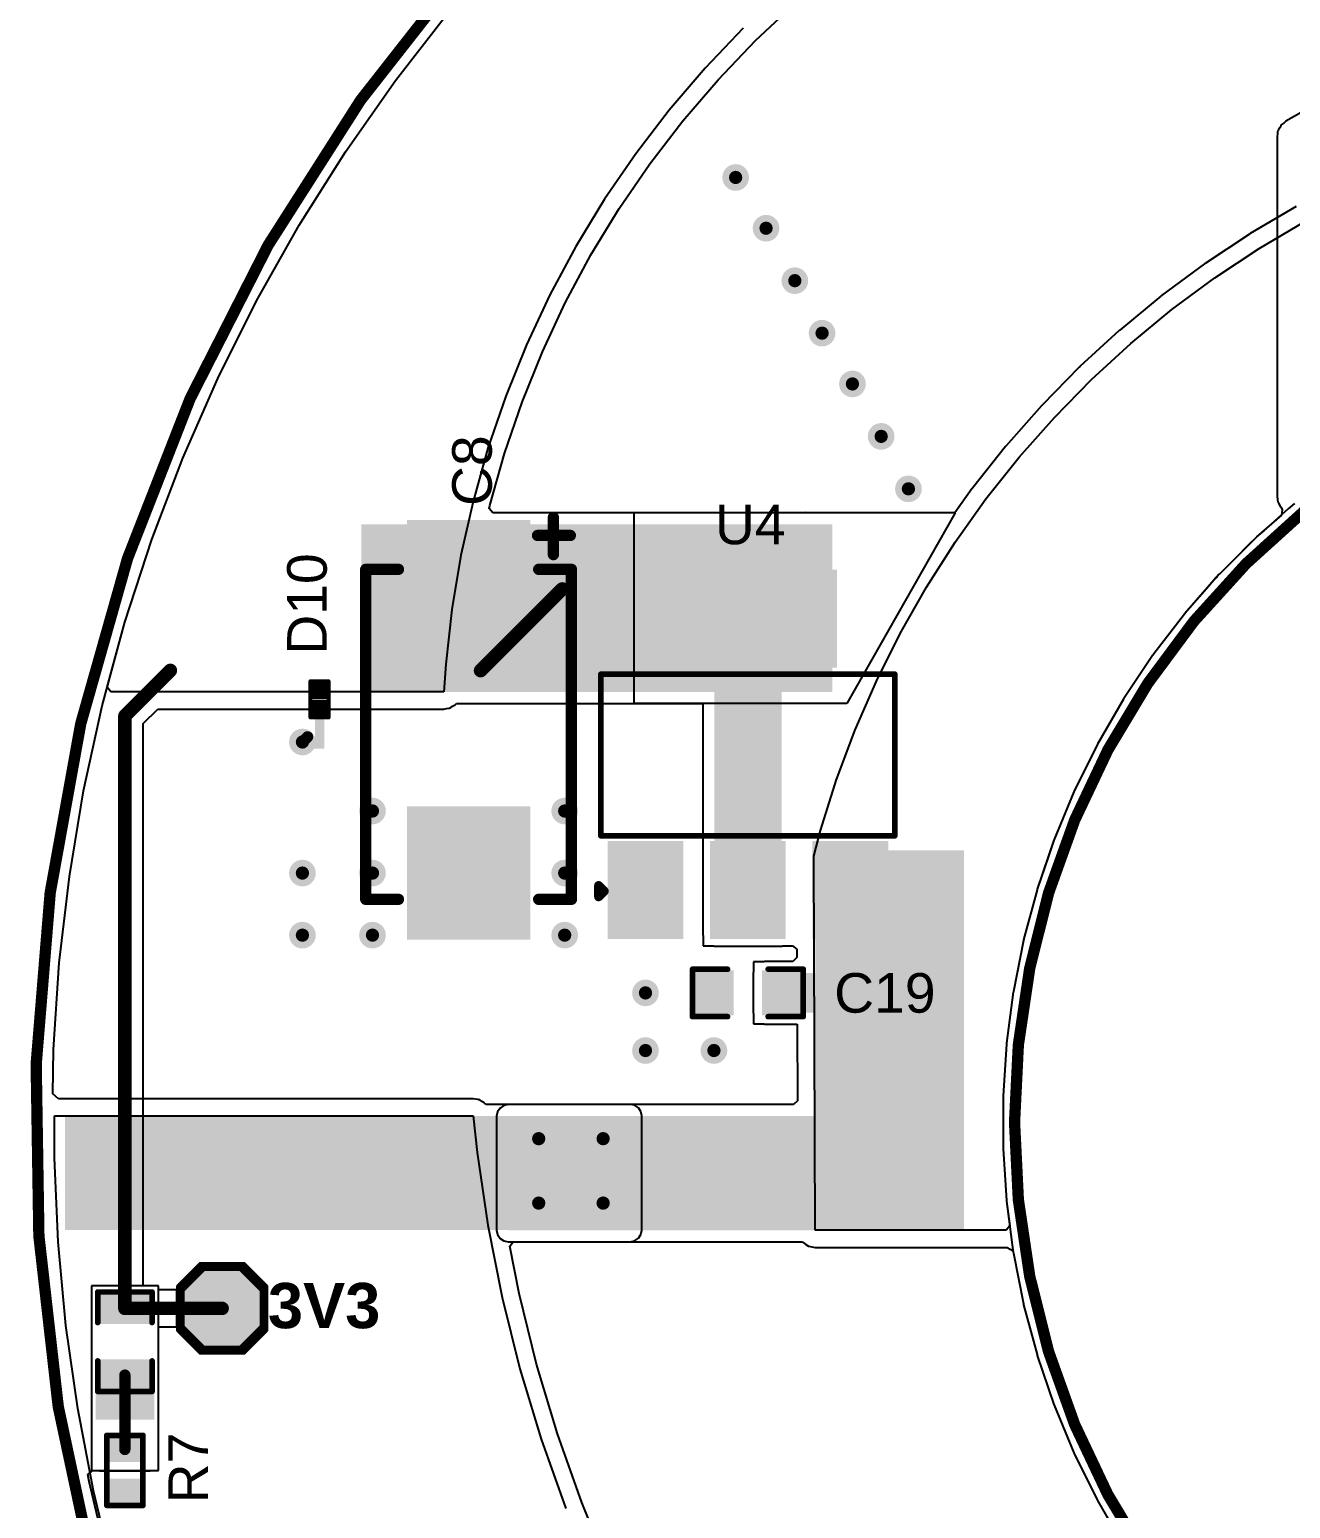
# Model space of a CAD drawing. Header units: inches. Extents: x -29.8 to 50, y -85.1 to 1.6.
# Drawn here: x -29.78 to -1.45, y -53.93 to -20.69 of the extents above; entities that cross this region are included whole.
import ezdxf

# ---------------------------------------------------------------- set-up
doc = ezdxf.new("R2010")
doc.units = ezdxf.units.IN
for name, color, linetype in [('Bottom Layer', 5, 'Continuous'), ('Mechanical 2', 216, 'Continuous'), ('Multi-Layer', 9, 'Continuous'), ('Top Layer', 1, 'Continuous'), ('Top Overlay', 2, 'Continuous'), ('Top Paste', 8, 'Continuous'), ('Top Solder', 216, 'Continuous'), ('Via Holes', 16, 'Continuous')]:
    doc.layers.add(name, color=color, linetype=linetype)
doc.styles.add('Arial', font='', dxfattribs={"height": 0.2})
doc.styles.add('Arial_Bold', font='', dxfattribs={"height": 0.2})
doc.styles.get('Arial').set_extended_font_data('Arial')
doc.styles.get('Arial_Bold').set_extended_font_data('Arial', bold=True)

# ---------------------------------------------------------------- blocks, each defined once
blk = doc.blocks.new('T__________4')
at = {"layer": 'Top Layer'}
blk.add_hatch(color=1, dxfattribs=at).paths.add_polyline_path([(0.381, 0.762), (-0.381, 0.762), (-0.762, 0.381), (-0.762, -0.381), (-0.381, -0.762), (0.381, -0.762), (0.762, -0.381), (0.762, 0.381)])
at = {"layer": 'Top Paste'}
blk.add_hatch(color=8, dxfattribs=at).paths.add_polyline_path([(0.381, 0.762), (-0.381, 0.762), (-0.762, 0.381), (-0.762, -0.381), (-0.381, -0.762), (0.381, -0.762), (0.762, -0.381), (0.762, 0.381)])
at = {"layer": 'Top Solder'}
blk.add_hatch(color=216, dxfattribs=at).paths.add_polyline_path([(0.432, 0.864), (-0.432, 0.864), (-0.864, 0.432), (-0.864, -0.432), (-0.432, -0.864), (0.432, -0.864), (0.864, -0.432), (0.864, 0.432)])
at = {"layer": 'Top Overlay', "const_width": 0.2}
for points in [[(-0.432, 0.94), (-0.94, 0.432)], [(-0.432, 0.94), (0.432, 0.94)], [(0.432, 0.94), (0.94, 0.432)], [(-0.94, 0.432), (-0.94, -0.432)], [(0.94, 0.432), (0.94, -0.432)], [(-0.94, -0.432), (-0.432, -0.94)], [(0.94, -0.432), (0.432, -0.94)], [(-0.432, -0.94), (0.432, -0.94)]]:
    blk.add_lwpolyline(points, dxfattribs=at)
at = {"layer": 'Top Overlay', "const_width": 0.1}
for points in [[(-0.482, 0.94, 1), (-0.382, 0.94, 1)], [(-0.482, 0.94, 1), (-0.382, 0.94, 1)], [(0.382, 0.94, 1), (0.482, 0.94, 1)], [(0.382, 0.94, 1), (0.482, 0.94, 1)], [(-0.99, 0.432, 1), (-0.89, 0.432, 1)], [(-0.99, 0.432, 1), (-0.89, 0.432, 1)], [(0.89, 0.432, 1), (0.99, 0.432, 1)], [(0.89, 0.432, 1), (0.99, 0.432, 1)], [(-0.99, -0.432, 1), (-0.89, -0.432, 1)], [(-0.99, -0.432, 1), (-0.89, -0.432, 1)], [(0.89, -0.432, 1), (0.99, -0.432, 1)], [(0.89, -0.432, 1), (0.99, -0.432, 1)], [(-0.482, -0.94, 1), (-0.382, -0.94, 1)], [(-0.482, -0.94, 1), (-0.382, -0.94, 1)], [(0.382, -0.94, 1), (0.482, -0.94, 1)], [(0.382, -0.94, 1), (0.482, -0.94, 1)]]:
    blk.add_lwpolyline(points, format="xyb", close=True, dxfattribs=at)
blk = doc.blocks.new('R___0402_8')
at = {"layer": 'Top Layer'}
for points in [[(-0.699, -0.318), (-0.699, 0.317), (-0.241, 0.317), (-0.241, -0.318)], [(0.241, -0.318), (0.241, 0.317), (0.699, 0.317), (0.699, -0.318)]]:
    blk.add_hatch(color=1, dxfattribs=at).paths.add_polyline_path(points)
at = {"layer": 'Top Paste'}
for points in [[(-0.699, -0.318), (-0.699, 0.317), (-0.241, 0.317), (-0.241, -0.318)], [(0.241, -0.318), (0.241, 0.317), (0.699, 0.317), (0.699, -0.318)]]:
    blk.add_hatch(color=8, dxfattribs=at).paths.add_polyline_path(points)
at = {"layer": 'Top Solder'}
for points in [[(-0.754, -0.373), (-0.754, 0.373), (-0.186, 0.373), (-0.186, -0.373)], [(0.186, -0.373), (0.186, 0.373), (0.754, 0.373), (0.754, -0.373)]]:
    blk.add_hatch(color=216, dxfattribs=at).paths.add_polyline_path(points)
at = {"layer": 'Top Overlay'}
for points, const_width in [([(-0.787, -0.406), (-0.787, 0.406)], 0.127), ([(0.787, 0.406), (-0.787, 0.406)], 0.127), ([(0.787, -0.406), (0.787, 0.406)], 0.127), ([(0.787, -0.406), (-0.787, -0.406)], 0.127), ([(0.813, -0.432), (-0.813, -0.432)], 0.00323)]:
    blk.add_lwpolyline(points, dxfattribs=dict(at, const_width=const_width))
for points, const_width in [([(-0.819, 0.406, 1), (-0.756, 0.406, 1)], 0.0635), ([(-0.819, 0.406, 1), (-0.756, 0.406, 1)], 0.0635), ([(0.756, 0.406, 1), (0.819, 0.406, 1)], 0.0635), ([(0.756, 0.406, 1), (0.819, 0.406, 1)], 0.0635), ([(-0.819, -0.406, 1), (-0.756, -0.406, 1)], 0.0635), ([(-0.819, -0.406, 1), (-0.756, -0.406, 1)], 0.0635), ([(-0.814, -0.432, 1), (-0.812, -0.432, 1)], 0.00161), ([(0.756, -0.406, 1), (0.819, -0.406, 1)], 0.0635), ([(0.756, -0.406, 1), (0.819, -0.406, 1)], 0.0635), ([(0.812, -0.432, 1), (0.814, -0.432, 1)], 0.00161)]:
    blk.add_lwpolyline(points, format="xyb", close=True, dxfattribs=dict(at, const_width=const_width))
blk = doc.blocks.new('LED_0603_11')
at = {"layer": 'Top Layer'}
for points in [[(-1, 0.5), (-0.5, 0.5), (-0.5, -0.5), (-1, -0.5)], [(0.5, 0.5), (1, 0.5), (1, -0.5), (0.5, -0.5)]]:
    blk.add_hatch(color=1, dxfattribs=at).paths.add_polyline_path(points)
at = {"layer": 'Top Overlay'}
blk.add_hatch(color=2, dxfattribs=at).paths.add_polyline_path([(1.118, -0.66), (1.753, -0.66), (1.753, 0.66), (1.118, 0.66)])
at = {"layer": 'Top Paste'}
for points in [[(-1, 0.5), (-0.5, 0.5), (-0.5, -0.5), (-1, -0.5)], [(0.5, 0.5), (1, 0.5), (1, -0.5), (0.5, -0.5)]]:
    blk.add_hatch(color=8, dxfattribs=at).paths.add_polyline_path(points)
at = {"layer": 'Top Solder'}
for points in [[(-1.102, 0.602), (-0.398, 0.602), (-0.398, -0.602), (-1.102, -0.602)], [(0.398, 0.602), (1.102, 0.602), (1.102, -0.602), (0.398, -0.602)]]:
    blk.add_hatch(color=216, dxfattribs=at).paths.add_polyline_path(points)
at = {"layer": 'Top Overlay', "const_width": 0.127}
for points in [[(-0.432, 0.61), (-1.118, 0.61)], [(-1.118, -0.61), (-1.118, 0.61)], [(0.432, 0.61), (1.118, 0.61)], [(1.118, -0.61), (1.118, 0.61)], [(-1.118, -0.61), (-0.432, -0.61)], [(1.118, -0.61), (0.432, -0.61)]]:
    blk.add_lwpolyline(points, dxfattribs=at)
at = {"layer": 'Top Overlay', "const_width": 0.0635}
for points in [[(-1.149, 0.61, 1), (-1.086, 0.61, 1)], [(-1.149, 0.61, 1), (-1.086, 0.61, 1)], [(-0.464, 0.61, 1), (-0.4, 0.61, 1)], [(0.4, 0.61, 1), (0.464, 0.61, 1)], [(1.086, 0.61, 1), (1.149, 0.61, 1)], [(1.086, 0.61, 1), (1.149, 0.61, 1)], [(-1.149, -0.61, 1), (-1.086, -0.61, 1)], [(-1.149, -0.61, 1), (-1.086, -0.61, 1)], [(-0.464, -0.61, 1), (-0.4, -0.61, 1)], [(0.4, -0.61, 1), (0.464, -0.61, 1)], [(1.086, -0.61, 1), (1.149, -0.61, 1)], [(1.086, -0.61, 1), (1.149, -0.61, 1)]]:
    blk.add_lwpolyline(points, format="xyb", close=True, dxfattribs=at)
blk = doc.blocks.new('SOT__223_16')
at = {"layer": 'Top Layer'}
for points in [[(-1.9, 4.05), (1.9, 4.05), (1.9, 2.05), (-1.9, 2.05)], [(-3.05, -2.05), (-1.55, -2.05), (-1.55, -4.05), (-3.05, -4.05)], [(-0.75, -2.05), (0.75, -2.05), (0.75, -4.05), (-0.75, -4.05)], [(1.55, -2.05), (3.05, -2.05), (3.05, -4.05), (1.55, -4.05)]]:
    blk.add_hatch(color=1, dxfattribs=at).paths.add_polyline_path(points)
at = {"layer": 'Top Paste'}
for points in [[(-1.9, 4.05), (1.9, 4.05), (1.9, 2.05), (-1.9, 2.05)], [(-3.05, -2.05), (-1.55, -2.05), (-1.55, -4.05), (-3.05, -4.05)], [(-0.75, -2.05), (0.75, -2.05), (0.75, -4.05), (-0.75, -4.05)], [(1.55, -2.05), (3.05, -2.05), (3.05, -4.05), (1.55, -4.05)]]:
    blk.add_hatch(color=8, dxfattribs=at).paths.add_polyline_path(points)
at = {"layer": 'Top Solder'}
for points in [[(-2.002, 4.152), (2.002, 4.152), (2.002, 1.948), (-2.002, 1.948)], [(-3.152, -1.948), (-1.448, -1.948), (-1.448, -4.152), (-3.152, -4.152)], [(-0.852, -1.948), (0.852, -1.948), (0.852, -4.152), (-0.852, -4.152)], [(1.448, -1.948), (3.152, -1.948), (3.152, -4.152), (1.448, -4.152)]]:
    blk.add_hatch(color=216, dxfattribs=at).paths.add_polyline_path(points)
at = {"layer": 'Top Overlay'}
for points, const_width in [([(-3.302, 1.803), (3.302, 1.803)], 0.127), ([(-3.302, -1.829), (-3.302, 1.803)], 0.127), ([(3.302, -1.829), (3.302, 1.803)], 0.127), ([(-3.302, -1.829), (3.302, -1.829)], 0.127), ([(-3.353, -2.946), (-3.226, -3.073)], 0.2), ([(-3.353, -3.2), (-3.353, -2.946)], 0.2), ([(-3.353, -3.2), (-3.226, -3.073)], 0.2)]:
    blk.add_lwpolyline(points, dxfattribs=dict(at, const_width=const_width))
for points, const_width in [([(-3.334, 1.803, 1), (-3.27, 1.803, 1)], 0.0635), ([(-3.334, 1.803, 1), (-3.27, 1.803, 1)], 0.0635), ([(3.27, 1.803, 1), (3.334, 1.803, 1)], 0.0635), ([(3.27, 1.803, 1), (3.334, 1.803, 1)], 0.0635), ([(-3.334, -1.829, 1), (-3.27, -1.829, 1)], 0.0635), ([(-3.334, -1.829, 1), (-3.27, -1.829, 1)], 0.0635), ([(3.27, -1.829, 1), (3.334, -1.829, 1)], 0.0635), ([(3.27, -1.829, 1), (3.334, -1.829, 1)], 0.0635), ([(-3.403, -2.946, 1), (-3.303, -2.946, 1)], 0.1), ([(-3.403, -2.946, 1), (-3.303, -2.946, 1)], 0.1), ([(-3.276, -3.073, 1), (-3.176, -3.073, 1)], 0.1), ([(-3.276, -3.073, 1), (-3.176, -3.073, 1)], 0.1), ([(-3.403, -3.2, 1), (-3.303, -3.2, 1)], 0.1), ([(-3.403, -3.2, 1), (-3.303, -3.2, 1)], 0.1)]:
    blk.add_lwpolyline(points, format="xyb", close=True, dxfattribs=dict(at, const_width=const_width))
blk = doc.blocks.new('DFN_2_0_3_0_6__23')
at = {"layer": 'Top Layer'}
for points in [[(-0.33, -0.13), (-0.33, 0.13), (-0.06, 0.13), (-0.06, -0.13)], [(0.06, -0.13), (0.06, 0.13), (0.33, 0.13), (0.33, -0.13)]]:
    blk.add_hatch(color=1, dxfattribs=at).paths.add_polyline_path(points)
at = {"layer": 'Top Paste'}
for points in [[(-0.33, -0.13), (-0.33, 0.13), (-0.06, 0.13), (-0.06, -0.13)], [(0.06, -0.13), (0.06, 0.13), (0.33, 0.13), (0.33, -0.13)]]:
    blk.add_hatch(color=8, dxfattribs=at).paths.add_polyline_path(points)
at = {"layer": 'Top Solder'}
for points in [[(-0.38, -0.18), (-0.38, 0.18), (-0.01, 0.18), (-0.01, -0.18)], [(0.01, -0.18), (0.01, 0.18), (0.38, 0.18), (0.38, -0.18)]]:
    blk.add_hatch(color=216, dxfattribs=at).paths.add_polyline_path(points)
at = {"layer": 'Top Overlay', "const_width": 0.0889}
for points in [[(-0.406, 0.203), (-0.406, -0.203)], [(-0.406, 0.203), (0.406, 0.203)], [(0.406, 0.203), (0.406, -0.203)], [(-0.406, -0.203), (0.406, -0.203)]]:
    blk.add_lwpolyline(points, dxfattribs=at)
at = {"layer": 'Top Overlay', "const_width": 0.0445}
for points in [[(-0.429, 0.203, 1), (-0.384, 0.203, 1)], [(-0.429, 0.203, 1), (-0.384, 0.203, 1)], [(0.384, 0.203, 1), (0.429, 0.203, 1)], [(0.384, 0.203, 1), (0.429, 0.203, 1)], [(-0.429, -0.203, 1), (-0.384, -0.203, 1)], [(-0.429, -0.203, 1), (-0.384, -0.203, 1)], [(0.384, -0.203, 1), (0.429, -0.203, 1)], [(0.384, -0.203, 1), (0.429, -0.203, 1)]]:
    blk.add_lwpolyline(points, format="xyb", close=True, dxfattribs=at)
blk = doc.blocks.new('C____E_29')
at = {"layer": 'Top Layer'}
for points in [[(-1.395, 1.285), (1.395, 1.285), (1.395, -1.285), (-1.395, -1.285)], [(5.045, 1.285), (7.835, 1.285), (7.835, -1.285), (5.045, -1.285)]]:
    blk.add_hatch(color=1, dxfattribs=at).paths.add_polyline_path(points)
at = {"layer": 'Top Paste'}
for points in [[(-1.395, 1.285), (1.395, 1.285), (1.395, -1.285), (-1.395, -1.285)], [(5.045, 1.285), (7.835, 1.285), (7.835, -1.285), (5.045, -1.285)]]:
    blk.add_hatch(color=8, dxfattribs=at).paths.add_polyline_path(points)
at = {"layer": 'Top Solder'}
for points in [[(-1.497, 1.387), (1.497, 1.387), (1.497, -1.387), (-1.497, -1.387)], [(4.943, 1.387), (7.937, 1.387), (7.937, -1.387), (4.943, -1.387)]]:
    blk.add_hatch(color=216, dxfattribs=at).paths.add_polyline_path(points)
at = {"layer": 'Top Overlay', "const_width": 0.254}
for points in [[(-1.149, 1.549), (-1.149, 2.286)], [(7.03, 2.311), (-0.387, 2.311)], [(-0.387, 1.575), (-0.387, 2.311)], [(7.03, 1.575), (7.03, 2.311)], [(-0.717, 1.905), (-1.555, 1.905)], [(-0.387, -2.311), (-0.387, -1.575)], [(7.03, -2.311), (7.03, -1.575)], [(7.03, -2.311), (-0.387, -2.311)]]:
    blk.add_lwpolyline(points, dxfattribs=at)
at = {"layer": 'Top Overlay', "const_width": 0.127}
for points in [[(-1.212, 2.286, 1), (-1.085, 2.286, 1)], [(-0.45, 2.311, 1), (-0.323, 2.311, 1)], [(-0.45, 2.311, 1), (-0.323, 2.311, 1)], [(6.966, 2.311, 1), (7.093, 2.311, 1)], [(6.966, 2.311, 1), (7.093, 2.311, 1)], [(-1.619, 1.905, 1), (-1.492, 1.905, 1)], [(-0.781, 1.905, 1), (-0.654, 1.905, 1)], [(-1.212, 1.549, 1), (-1.085, 1.549, 1)], [(-0.45, 1.575, 1), (-0.323, 1.575, 1)], [(6.966, 1.575, 1), (7.093, 1.575, 1)], [(-0.45, -1.575, 1), (-0.323, -1.575, 1)], [(6.966, -1.575, 1), (7.093, -1.575, 1)], [(-0.45, -2.311, 1), (-0.323, -2.311, 1)], [(-0.45, -2.311, 1), (-0.323, -2.311, 1)], [(6.966, -2.311, 1), (7.093, -2.311, 1)], [(6.966, -2.311, 1), (7.093, -2.311, 1)]]:
    blk.add_lwpolyline(points, format="xyb", close=True, dxfattribs=at)
blk = doc.blocks.new('C___0603_30')
at = {"layer": 'Top Layer'}
for points in [[(-0.381, 0.445), (-0.381, -0.445), (-1.143, -0.445), (-1.143, 0.445)], [(1.143, 0.445), (1.143, -0.445), (0.381, -0.445), (0.381, 0.445)]]:
    blk.add_hatch(color=1, dxfattribs=at).paths.add_polyline_path(points)
at = {"layer": 'Top Paste'}
for points in [[(-0.381, 0.445), (-0.381, -0.445), (-1.143, -0.445), (-1.143, 0.445)], [(1.143, 0.445), (1.143, -0.445), (0.381, -0.445), (0.381, 0.445)]]:
    blk.add_hatch(color=8, dxfattribs=at).paths.add_polyline_path(points)
at = {"layer": 'Top Solder'}
for points in [[(-0.321, 0.504), (-0.321, -0.504), (-1.203, -0.504), (-1.203, 0.504)], [(1.203, 0.504), (1.203, -0.504), (0.321, -0.504), (0.321, 0.504)]]:
    blk.add_hatch(color=216, dxfattribs=at).paths.add_polyline_path(points)
at = {"layer": 'Top Overlay', "const_width": 0.127}
for points in [[(-1.245, 0.533), (-0.457, 0.533)], [(-1.245, -0.533), (-1.245, 0.533)], [(0.457, 0.533), (1.245, 0.533)], [(1.245, -0.533), (1.245, 0.533)], [(-1.245, -0.533), (-0.457, -0.533)], [(0.457, -0.533), (1.245, -0.533)]]:
    blk.add_lwpolyline(points, dxfattribs=at)
at = {"layer": 'Top Overlay', "const_width": 0.0635}
for points in [[(-1.276, 0.533, 1), (-1.213, 0.533, 1)], [(-1.276, 0.533, 1), (-1.213, 0.533, 1)], [(-0.489, 0.533, 1), (-0.425, 0.533, 1)], [(0.425, 0.533, 1), (0.489, 0.533, 1)], [(1.213, 0.533, 1), (1.276, 0.533, 1)], [(1.213, 0.533, 1), (1.276, 0.533, 1)], [(-1.276, -0.533, 1), (-1.213, -0.533, 1)], [(-1.276, -0.533, 1), (-1.213, -0.533, 1)], [(-0.489, -0.533, 1), (-0.425, -0.533, 1)], [(0.425, -0.533, 1), (0.489, -0.533, 1)], [(1.213, -0.533, 1), (1.276, -0.533, 1)], [(1.213, -0.533, 1), (1.276, -0.533, 1)]]:
    blk.add_lwpolyline(points, format="xyb", close=True, dxfattribs=at)

msp = doc.modelspace()

# ---------------------------------------------------------------- hatches: boundary and pattern name
at = {"layer": 'Bottom Layer'}
h = msp.add_hatch(color=5, dxfattribs=at)
edge = h.paths.add_edge_path()
edge.add_arc((-13.914, -24.015), 0.3, 0, 360)
h = msp.add_hatch(color=5, dxfattribs=at)
edge = h.paths.add_edge_path()
edge.add_arc((-13.231, -25.156), 0.3, 0, 360)
h = msp.add_hatch(color=5, dxfattribs=at)
edge = h.paths.add_edge_path()
edge.add_arc((-12.585, -26.335), 0.3, 0, 360)
h = msp.add_hatch(color=5, dxfattribs=at)
edge = h.paths.add_edge_path()
edge.add_arc((-11.973, -27.514), 0.3, 0, 360)
h = msp.add_hatch(color=5, dxfattribs=at)
edge = h.paths.add_edge_path()
edge.add_arc((-11.291, -28.655), 0.3, 0, 360)
h = msp.add_hatch(color=5, dxfattribs=at)
edge = h.paths.add_edge_path()
edge.add_arc((-10.645, -29.834), 0.3, 0, 360)
h = msp.add_hatch(color=5, dxfattribs=at)
edge = h.paths.add_edge_path()
edge.add_arc((-10.033, -31.013), 0.3, 0, 360)
h = msp.add_hatch(color=5, dxfattribs=at)
edge = h.paths.add_edge_path()
edge.add_arc((-23.647, -36.703), 0.3, 0, 360)
h = msp.add_hatch(color=5, dxfattribs=at)
edge = h.paths.add_edge_path()
edge.add_arc((-22.073, -38.254), 0.3, 0, 360)
h = msp.add_hatch(color=5, dxfattribs=at)
edge = h.paths.add_edge_path()
edge.add_arc((-17.755, -38.254), 0.3, 0, 360)
h = msp.add_hatch(color=5, dxfattribs=at)
edge = h.paths.add_edge_path()
edge.add_arc((-23.647, -39.649), 0.3, 0, 360)
h = msp.add_hatch(color=5, dxfattribs=at)
edge = h.paths.add_edge_path()
edge.add_arc((-22.073, -39.649), 0.3, 0, 360)
h = msp.add_hatch(color=5, dxfattribs=at)
edge = h.paths.add_edge_path()
edge.add_arc((-17.755, -39.649), 0.3, 0, 360)
h = msp.add_hatch(color=5, dxfattribs=at)
edge = h.paths.add_edge_path()
edge.add_arc((-23.647, -41.044), 0.3, 0, 360)
h = msp.add_hatch(color=5, dxfattribs=at)
edge = h.paths.add_edge_path()
edge.add_arc((-22.073, -41.044), 0.3, 0, 360)
h = msp.add_hatch(color=5, dxfattribs=at)
edge = h.paths.add_edge_path()
edge.add_arc((-17.755, -41.044), 0.3, 0, 360)
h = msp.add_hatch(color=5, dxfattribs=at)
edge = h.paths.add_edge_path()
edge.add_arc((-15.94, -42.342), 0.3, 0, 360)
h = msp.add_hatch(color=5, dxfattribs=at)
edge = h.paths.add_edge_path()
edge.add_arc((-15.94, -43.637), 0.3, 0, 360)
h = msp.add_hatch(color=5, dxfattribs=at)
edge = h.paths.add_edge_path()
edge.add_arc((-14.402, -43.637), 0.3, 0, 360)
msp.add_hatch(color=5, dxfattribs=at).paths.add_polyline_path([(-28.981, -47.674), (-16.284, -47.674), (-16.284, -45.107), (-28.981, -45.107)])
h = msp.add_hatch(color=5, dxfattribs=at)
edge = h.paths.add_edge_path()
edge.add_arc((-18.339, -45.618), 0.3, 0, 360)
h = msp.add_hatch(color=5, dxfattribs=at)
edge = h.paths.add_edge_path()
edge.add_arc((-16.891, -45.618), 0.3, 0, 360)
h = msp.add_hatch(color=5, dxfattribs=at)
edge = h.paths.add_edge_path()
edge.add_arc((-18.339, -47.066), 0.3, 0, 360)
h = msp.add_hatch(color=5, dxfattribs=at)
edge = h.paths.add_edge_path()
edge.add_arc((-16.891, -47.066), 0.3, 0, 360)
at = {"layer": 'Top Layer'}
h = msp.add_hatch(color=1, dxfattribs=at)
edge = h.paths.add_edge_path()
edge.add_arc((-13.914, -24.015), 0.3, 0, 360)
h = msp.add_hatch(color=1, dxfattribs=at)
edge = h.paths.add_edge_path()
edge.add_arc((-13.231, -25.156), 0.3, 0, 360)
h = msp.add_hatch(color=1, dxfattribs=at)
edge = h.paths.add_edge_path()
edge.add_arc((-12.585, -26.335), 0.3, 0, 360)
h = msp.add_hatch(color=1, dxfattribs=at)
edge = h.paths.add_edge_path()
edge.add_arc((-11.973, -27.514), 0.3, 0, 360)
h = msp.add_hatch(color=1, dxfattribs=at)
edge = h.paths.add_edge_path()
edge.add_arc((-11.291, -28.655), 0.3, 0, 360)
h = msp.add_hatch(color=1, dxfattribs=at)
edge = h.paths.add_edge_path()
edge.add_arc((-10.645, -29.834), 0.3, 0, 360)
h = msp.add_hatch(color=1, dxfattribs=at)
edge = h.paths.add_edge_path()
edge.add_arc((-10.033, -31.013), 0.3, 0, 360)
for points in [[(-22.327, -35.578), (-11.74, -35.578), (-11.74, -31.814), (-22.327, -31.814)], [(-14.39, -41.032), (-12.878, -41.032), (-12.878, -31.898), (-14.39, -31.898)], [(-23.368, -36.684), (-23.156, -36.684), (-23.156, -35.936), (-23.368, -35.936)], [(-23.842, -36.85), (-23.156, -36.85), (-23.156, -36.684), (-23.842, -36.684)], [(-12.126, -47.676), (-8.788, -47.676), (-8.788, -39.141), (-12.126, -39.141)], [(-13.259, -42.786), (-8.788, -42.786), (-8.788, -41.897), (-13.259, -41.897)], [(-19.025, -47.676), (-8.788, -47.676), (-8.788, -45.112), (-19.025, -45.112)]]:
    msp.add_hatch(color=1, dxfattribs=at).paths.add_polyline_path(points)
h = msp.add_hatch(color=1, dxfattribs=at)
edge = h.paths.add_edge_path()
edge.add_arc((-23.647, -36.703), 0.3, 0, 360)
h = msp.add_hatch(color=1, dxfattribs=at)
edge = h.paths.add_edge_path()
edge.add_arc((-22.073, -38.254), 0.3, 0, 360)
h = msp.add_hatch(color=1, dxfattribs=at)
edge = h.paths.add_edge_path()
edge.add_arc((-17.755, -38.254), 0.3, 0, 360)
h = msp.add_hatch(color=1, dxfattribs=at)
edge = h.paths.add_edge_path()
edge.add_arc((-23.647, -39.649), 0.3, 0, 360)
h = msp.add_hatch(color=1, dxfattribs=at)
edge = h.paths.add_edge_path()
edge.add_arc((-22.073, -39.649), 0.3, 0, 360)
h = msp.add_hatch(color=1, dxfattribs=at)
edge = h.paths.add_edge_path()
edge.add_arc((-17.755, -39.649), 0.3, 0, 360)
h = msp.add_hatch(color=1, dxfattribs=at)
edge = h.paths.add_edge_path()
edge.add_arc((-23.647, -41.044), 0.3, 0, 360)
h = msp.add_hatch(color=1, dxfattribs=at)
edge = h.paths.add_edge_path()
edge.add_arc((-22.073, -41.044), 0.3, 0, 360)
h = msp.add_hatch(color=1, dxfattribs=at)
edge = h.paths.add_edge_path()
edge.add_arc((-17.755, -41.044), 0.3, 0, 360)
h = msp.add_hatch(color=1, dxfattribs=at)
edge = h.paths.add_edge_path()
edge.add_arc((-15.94, -42.342), 0.3, 0, 360)
h = msp.add_hatch(color=1, dxfattribs=at)
edge = h.paths.add_edge_path()
edge.add_arc((-15.94, -43.637), 0.3, 0, 360)
h = msp.add_hatch(color=1, dxfattribs=at)
edge = h.paths.add_edge_path()
edge.add_arc((-14.402, -43.637), 0.3, 0, 360)
h = msp.add_hatch(color=1, dxfattribs=at)
edge = h.paths.add_edge_path()
edge.add_arc((-18.339, -45.618), 0.3, 0, 360)
h = msp.add_hatch(color=1, dxfattribs=at)
edge = h.paths.add_edge_path()
edge.add_arc((-16.891, -45.618), 0.3, 0, 360)
h = msp.add_hatch(color=1, dxfattribs=at)
edge = h.paths.add_edge_path()
edge.add_arc((-18.339, -47.066), 0.3, 0, 360)
h = msp.add_hatch(color=1, dxfattribs=at)
edge = h.paths.add_edge_path()
edge.add_arc((-16.891, -47.066), 0.3, 0, 360)
at = {"layer": 'Via Holes'}
h = msp.add_hatch(color=7, dxfattribs=at)
edge = h.paths.add_edge_path()
edge.add_arc((-13.914, -24.015), 0.15, 0, 360)
h = msp.add_hatch(color=7, dxfattribs=at)
edge = h.paths.add_edge_path()
edge.add_arc((-13.231, -25.156), 0.15, 0, 360)
h = msp.add_hatch(color=7, dxfattribs=at)
edge = h.paths.add_edge_path()
edge.add_arc((-12.585, -26.335), 0.15, 0, 360)
h = msp.add_hatch(color=7, dxfattribs=at)
edge = h.paths.add_edge_path()
edge.add_arc((-11.973, -27.514), 0.15, 0, 360)
h = msp.add_hatch(color=7, dxfattribs=at)
edge = h.paths.add_edge_path()
edge.add_arc((-11.291, -28.655), 0.15, 0, 360)
h = msp.add_hatch(color=7, dxfattribs=at)
edge = h.paths.add_edge_path()
edge.add_arc((-10.645, -29.834), 0.15, 0, 360)
h = msp.add_hatch(color=7, dxfattribs=at)
edge = h.paths.add_edge_path()
edge.add_arc((-10.033, -31.013), 0.15, 0, 360)
h = msp.add_hatch(color=7, dxfattribs=at)
edge = h.paths.add_edge_path()
edge.add_arc((-23.647, -36.703), 0.15, 0, 360)
h = msp.add_hatch(color=7, dxfattribs=at)
edge = h.paths.add_edge_path()
edge.add_arc((-22.073, -38.254), 0.15, 0, 360)
h = msp.add_hatch(color=7, dxfattribs=at)
edge = h.paths.add_edge_path()
edge.add_arc((-17.755, -38.254), 0.15, 0, 360)
h = msp.add_hatch(color=7, dxfattribs=at)
edge = h.paths.add_edge_path()
edge.add_arc((-23.647, -39.649), 0.15, 0, 360)
h = msp.add_hatch(color=7, dxfattribs=at)
edge = h.paths.add_edge_path()
edge.add_arc((-22.073, -39.649), 0.15, 0, 360)
h = msp.add_hatch(color=7, dxfattribs=at)
edge = h.paths.add_edge_path()
edge.add_arc((-17.755, -39.649), 0.15, 0, 360)
h = msp.add_hatch(color=7, dxfattribs=at)
edge = h.paths.add_edge_path()
edge.add_arc((-23.647, -41.044), 0.15, 0, 360)
h = msp.add_hatch(color=7, dxfattribs=at)
edge = h.paths.add_edge_path()
edge.add_arc((-22.073, -41.044), 0.15, 0, 360)
h = msp.add_hatch(color=7, dxfattribs=at)
edge = h.paths.add_edge_path()
edge.add_arc((-17.755, -41.044), 0.15, 0, 360)
h = msp.add_hatch(color=7, dxfattribs=at)
edge = h.paths.add_edge_path()
edge.add_arc((-15.94, -42.342), 0.15, 0, 360)
h = msp.add_hatch(color=7, dxfattribs=at)
edge = h.paths.add_edge_path()
edge.add_arc((-15.94, -43.637), 0.15, 0, 360)
h = msp.add_hatch(color=7, dxfattribs=at)
edge = h.paths.add_edge_path()
edge.add_arc((-14.402, -43.637), 0.15, 0, 360)
h = msp.add_hatch(color=7, dxfattribs=at)
edge = h.paths.add_edge_path()
edge.add_arc((-18.339, -45.618), 0.15, 0, 360)
h = msp.add_hatch(color=7, dxfattribs=at)
edge = h.paths.add_edge_path()
edge.add_arc((-16.891, -45.618), 0.15, 0, 360)
h = msp.add_hatch(color=7, dxfattribs=at)
edge = h.paths.add_edge_path()
edge.add_arc((-18.339, -47.066), 0.15, 0, 360)
h = msp.add_hatch(color=7, dxfattribs=at)
edge = h.paths.add_edge_path()
edge.add_arc((-16.891, -47.066), 0.15, 0, 360)

# ---------------------------------------------------------------- linework, layer by layer
at = {"layer": 'Bottom Layer'}
for p, q in [((-21.555, -21.836), (-20.355, -20.295)), ((1.991, -20.72), (-1.556, -22.752)), ((-22.677, -23.435), (-21.555, -21.836)), ((-1.693, -22.897), (-1.722, -22.94)), ((-1.67, -22.851), (-1.693, -22.897)), ((-1.651, -22.835), (-1.67, -22.851)), ((-1.637, -22.814), (-1.651, -22.835)), ((-1.595, -22.785), (-1.637, -22.814)), ((-1.556, -22.752), (-1.595, -22.785)), ((-1.741, -23.038), (-1.751, -23.089)), ((-1.751, -23.089), (-1.751, -31.186)), ((-1.738, -22.987), (-1.741, -23.038)), ((-1.727, -22.964), (-1.738, -22.987)), ((-1.722, -22.94), (-1.727, -22.964)), ((-23.718, -25.087), (-22.677, -23.435)), ((-24.676, -26.789), (-23.718, -25.087)), ((-25.549, -28.536), (-24.676, -26.789)), ((-26.334, -30.324), (-25.549, -28.536)), ((-27.029, -32.15), (-26.334, -30.324)), ((-1.751, -31.186), (-1.739, -31.249)), ((-1.739, -31.249), (-1.731, -31.311)), ((-1.731, -31.311), (-1.724, -31.323)), ((-1.724, -31.323), (-1.722, -31.335)), ((-1.722, -31.335), (-1.686, -31.388)), ((-1.686, -31.388), (-1.655, -31.443)), ((-1.655, -31.443), (-1.639, -31.482)), ((-1.639, -31.482), (-1.651, -31.603)), ((-1.651, -31.603), (-2.21, -32.093)), ((-27.633, -34.007), (-27.029, -32.15)), ((-2.222, -32.105), (-3.044, -32.927)), ((-2.215, -32.1), (-2.222, -32.105)), ((-2.21, -32.093), (-2.215, -32.1)), ((-3.056, -32.939), (-3.822, -33.813)), ((-3.049, -32.934), (-3.056, -32.939)), ((-3.044, -32.927), (-3.049, -32.934)), ((-3.833, -33.826), (-4.54, -34.748)), ((-3.826, -33.82), (-3.833, -33.826)), ((-3.822, -33.813), (-3.826, -33.82)), ((-28.145, -35.892), (-27.633, -34.007)), ((-4.55, -34.762), (-5.196, -35.728)), ((-4.544, -34.756), (-4.55, -34.762)), ((-4.54, -34.748), (-4.544, -34.756)), ((-28.562, -37.8), (-28.145, -35.892)), ((-5.205, -35.742), (-5.786, -36.749)), ((-5.199, -35.736), (-5.205, -35.742)), ((-5.196, -35.728), (-5.199, -35.736)), ((-5.794, -36.764), (-6.308, -37.806)), ((-5.789, -36.757), (-5.794, -36.764)), ((-5.786, -36.749), (-5.789, -36.757)), ((-28.883, -39.727), (-28.562, -37.8)), ((-6.315, -37.821), (-6.76, -38.895)), ((-6.31, -37.814), (-6.315, -37.821)), ((-6.308, -37.806), (-6.31, -37.814)), ((-6.766, -38.911), (-7.139, -40.011)), ((-6.761, -38.904), (-6.766, -38.911)), ((-6.76, -38.895), (-6.761, -38.904)), ((-29.109, -41.667), (-28.883, -39.727)), ((-7.144, -40.028), (-7.445, -41.15)), ((-7.14, -40.02), (-7.144, -40.028)), ((-7.139, -40.011), (-7.14, -40.02)), ((-7.449, -41.167), (-7.675, -42.307)), ((-7.445, -41.159), (-7.449, -41.167)), ((-7.445, -41.15), (-7.445, -41.159)), ((-29.239, -43.615), (-29.109, -41.667)), ((-7.678, -42.323), (-7.83, -43.475)), ((-7.675, -42.315), (-7.678, -42.323)), ((-7.675, -42.307), (-7.675, -42.315)), ((-7.832, -43.492), (-7.908, -44.652)), ((-7.829, -43.484), (-7.832, -43.492)), ((-7.83, -43.475), (-7.829, -43.484)), ((-29.255, -44.609), (-29.239, -43.615)), ((-29.13, -44.719), (-29.255, -44.609)), ((-19.812, -44.719), (-29.13, -44.719)), ((-19.758, -44.729), (-19.812, -44.719)), ((-19.704, -44.734), (-19.758, -44.729)), ((-19.685, -44.744), (-19.704, -44.734)), ((-19.663, -44.748), (-19.685, -44.744)), ((-19.618, -44.779), (-19.663, -44.748)), ((-19.569, -44.804), (-19.618, -44.779)), ((-19.555, -44.821), (-19.569, -44.804)), ((-19.537, -44.833), (-19.555, -44.821)), ((-19.527, -44.848), (-19.537, -44.833)), ((-16.284, -44.848), (-19.527, -44.848)), ((-16.184, -44.868), (-16.284, -44.848)), ((-16.1, -44.924), (-16.184, -44.868)), ((-7.908, -44.652), (-7.906, -44.661)), ((-7.906, -44.661), (-7.908, -44.669)), ((-7.908, -44.669), (-7.908, -45.831)), ((-29.217, -46.051), (-29.214, -45.107)), ((-29.214, -45.107), (-19.812, -45.107)), ((-29.214, -45.107), (-29.214, -45.107)), ((-19.812, -45.107), (-19.721, -45.929)), ((-16.044, -45.008), (-16.1, -44.924)), ((-16.025, -45.107), (-16.044, -45.008)), ((-16.025, -47.674), (-16.025, -45.107)), ((-7.908, -45.831), (-7.906, -45.839)), ((-7.906, -45.839), (-7.908, -45.848)), ((-7.908, -45.848), (-7.832, -47.008)), ((-29.134, -47.936), (-29.217, -46.051)), ((-19.721, -45.929), (-19.479, -47.564)), ((-7.832, -47.008), (-7.829, -47.016)), ((-7.829, -47.016), (-7.83, -47.025)), ((-7.83, -47.025), (-7.678, -48.177)), ((-19.479, -47.564), (-19.158, -49.186)), ((-16.184, -47.914), (-16.1, -47.857)), ((-16.1, -47.857), (-16.044, -47.773)), ((-16.044, -47.773), (-16.025, -47.674)), ((-28.96, -49.814), (-29.134, -47.936)), ((-18.99, -48.031), (-18.91, -47.933)), ((-18.779, -49.101), (-18.99, -48.031)), ((-18.91, -47.933), (-16.284, -47.933)), ((-16.284, -47.933), (-16.184, -47.914)), ((-7.678, -48.177), (-7.675, -48.185)), ((-7.675, -48.185), (-7.675, -48.193)), ((-7.675, -48.193), (-7.449, -49.333)), ((-19.158, -49.186), (-18.76, -50.79)), ((-18.385, -50.688), (-18.779, -49.101)), ((-7.449, -49.333), (-7.445, -49.341)), ((-7.445, -49.341), (-7.445, -49.35)), ((-7.445, -49.35), (-7.144, -50.472)), ((-28.696, -51.683), (-28.96, -49.814)), ((-7.144, -50.472), (-7.14, -50.48)), ((-7.14, -50.48), (-7.139, -50.489)), ((-7.139, -50.489), (-6.766, -51.589)), ((-18.76, -50.79), (-18.284, -52.374)), ((-17.915, -52.253), (-18.385, -50.688)), ((-28.343, -53.536), (-28.696, -51.683)), ((-6.766, -51.589), (-6.761, -51.596)), ((-6.761, -51.596), (-6.76, -51.605)), ((-6.76, -51.605), (-6.315, -52.679)), ((-18.284, -52.374), (-17.733, -53.932)), ((-17.37, -53.794), (-17.915, -52.253)), ((-6.315, -52.679), (-6.31, -52.686)), ((-6.31, -52.686), (-6.308, -52.694)), ((-6.308, -52.694), (-5.794, -53.736)), ((-27.901, -55.37), (-28.343, -53.536)), ((-16.752, -55.307), (-17.37, -53.794)), ((-5.794, -53.736), (-5.789, -53.743)), ((-5.789, -53.743), (-5.786, -53.751)), ((-5.786, -53.751), (-5.205, -54.758))]:
    msp.add_line(p, q, dxfattribs=at)
at = {"layer": 'Mechanical 2', "const_width": 0.254}
msp.add_lwpolyline([(37.495, -16.446, -2.502525), (-17.293, -16.446)], format="xyb", dxfattribs=at)
at = {"layer": 'Mechanical 2'}
for points, const_width in [([(27.851, -45.25, 1), (-7.649, -45.25, 1)], 0.254), ([(-7.713, -45.25, 1), (-7.586, -45.25, 1)], 0.127)]:
    msp.add_lwpolyline(points, format="xyb", close=True, dxfattribs=dict(at, const_width=const_width))
at = {"layer": 'Multi-Layer'}
for p, q in [((-1.166, -31.522), (-2.039, -32.288)), ((-2.039, -32.288), (-2.861, -33.11)), ((-2.861, -33.11), (-3.627, -33.983)), ((-3.627, -33.983), (-4.335, -34.905)), ((-4.335, -34.905), (-4.981, -35.872)), ((-4.981, -35.872), (-5.562, -36.878)), ((-5.562, -36.878), (-6.076, -37.921)), ((-6.076, -37.921), (-6.52, -38.994)), ((-6.52, -38.994), (-6.894, -40.095)), ((-6.894, -40.095), (-7.195, -41.217)), ((-7.195, -41.217), (-7.421, -42.357)), ((-7.421, -42.357), (-7.573, -43.509)), ((-7.573, -43.509), (-7.649, -44.669)), ((-7.649, -44.669), (-7.649, -45.25)), ((-7.649, -45.25), (-7.649, -45.25)), ((-7.649, -45.25), (-7.649, -45.831)), ((-7.649, -45.831), (-7.573, -46.991)), ((-7.573, -46.991), (-7.421, -48.143)), ((-7.421, -48.143), (-7.195, -49.283)), ((-7.195, -49.283), (-6.894, -50.405)), ((-6.894, -50.405), (-6.52, -51.506)), ((-6.52, -51.506), (-6.076, -52.579)), ((-6.076, -52.579), (-5.562, -53.622)), ((-5.562, -53.622), (-4.981, -54.628))]:
    msp.add_line(p, q, dxfattribs=at)
at = {"layer": 'Top Layer'}
for p, q in [((-13.468, -20.939), (-12.691, -20.209)), ((-21.555, -21.836), (-20.355, -20.295)), ((-13.742, -20.663), (-14.598, -21.558)), ((-14.31, -21.819), (-13.468, -20.939)), ((-14.598, -21.558), (-15.405, -22.499)), ((-22.677, -23.435), (-21.555, -21.836)), ((-15.103, -22.744), (-14.31, -21.819)), ((-15.405, -22.499), (-16.16, -23.482)), ((-15.845, -23.71), (-15.103, -22.744)), ((-23.718, -25.087), (-22.677, -23.435)), ((-16.16, -23.482), (-16.86, -24.505)), ((-16.533, -24.715), (-15.845, -23.71)), ((-16.86, -24.505), (-17.503, -25.564)), ((-17.166, -25.756), (-16.533, -24.715)), ((-1.324, -24.667), (-2.354, -25.275)), ((-24.676, -26.789), (-23.718, -25.087)), ((-2.157, -25.609), (-1.127, -25.001)), ((-17.503, -25.564), (-18.089, -26.656)), ((-2.371, -25.286), (-3.368, -25.947)), ((-2.362, -25.282), (-2.371, -25.286)), ((-2.354, -25.275), (-2.362, -25.282)), ((-17.741, -26.83), (-17.166, -25.756)), ((-3.153, -26.271), (-2.157, -25.609)), ((-3.385, -25.959), (-4.345, -26.671)), ((-3.375, -25.954), (-3.385, -25.959)), ((-3.368, -25.947), (-3.375, -25.954)), ((-4.114, -26.983), (-3.153, -26.271)), ((-25.549, -28.536), (-24.676, -26.789)), ((-18.089, -26.656), (-18.614, -27.779)), ((-18.257, -27.934), (-17.741, -26.83)), ((-4.361, -26.684), (-5.283, -27.445)), ((-4.352, -26.679), (-4.361, -26.684)), ((-4.345, -26.671), (-4.352, -26.679)), ((-5.036, -27.745), (-4.114, -26.983)), ((-5.299, -27.458), (-6.18, -28.267)), ((-5.29, -27.453), (-5.299, -27.458)), ((-5.283, -27.445), (-5.29, -27.453)), ((-18.614, -27.779), (-19.077, -28.928)), ((-5.917, -28.553), (-5.036, -27.745)), ((-18.713, -29.063), (-18.257, -27.934)), ((-26.334, -30.324), (-25.549, -28.536)), ((-6.195, -28.281), (-7.032, -29.135)), ((-6.755, -29.407), (-5.917, -28.553)), ((-6.186, -28.275), (-6.195, -28.281)), ((-6.18, -28.267), (-6.186, -28.275)), ((-19.077, -28.928), (-19.478, -30.101)), ((-19.107, -30.216), (-18.713, -29.063)), ((-7.046, -29.15), (-7.838, -30.046)), ((-7.038, -29.143), (-7.046, -29.15)), ((-7.032, -29.135), (-7.038, -29.143)), ((-7.547, -30.303), (-6.755, -29.407)), ((-19.478, -30.101), (-19.814, -31.294)), ((-19.437, -31.389), (-19.107, -30.216)), ((-7.851, -30.061), (-8.596, -30.997)), ((-7.843, -30.054), (-7.851, -30.061)), ((-7.838, -30.046), (-7.843, -30.054)), ((-27.029, -32.15), (-26.334, -30.324)), ((-8.292, -31.239), (-7.547, -30.303)), ((-8.608, -31.014), (-8.994, -31.555)), ((-8.986, -32.213), (-8.292, -31.239)), ((-8.6, -31.006), (-8.608, -31.014)), ((-8.596, -30.997), (-8.6, -31.006)), ((-19.814, -31.294), (-20.085, -32.503)), ((-19.452, -31.456), (-19.437, -31.389)), ((-19.373, -31.555), (-19.452, -31.456)), ((-16.197, -31.555), (-19.373, -31.555)), ((-16.197, -31.555), (-12.344, -31.547)), ((-12.344, -31.547), (-16.197, -31.555)), ((-16.197, -35.837), (-16.197, -31.555)), ((-12.344, -31.547), (-8.986, -31.555)), ((-8.994, -31.555), (-12.344, -31.547)), ((-8.986, -31.555), (-11.416, -35.837)), ((-1.505, -31.462), (-2.035, -31.94)), ((-1.358, -31.346), (-1.505, -31.462)), ((-27.633, -34.007), (-27.029, -32.15)), ((-9.629, -33.222), (-8.986, -32.213)), ((-2.343, -32.217), (-2.732, -32.614)), ((-2.259, -32.142), (-2.343, -32.217)), ((-2.222, -32.105), (-2.259, -32.142)), ((-2.215, -32.1), (-2.222, -32.105)), ((-2.21, -32.093), (-2.215, -32.1)), ((-2.035, -31.94), (-2.21, -32.093)), ((-20.085, -32.503), (-20.29, -33.725)), ((-2.732, -32.614), (-3.044, -32.927)), ((-10.218, -34.262), (-9.629, -33.222)), ((-3.285, -33.201), (-3.822, -33.813)), ((-3.131, -33.022), (-3.285, -33.201)), ((-3.107, -32.998), (-3.131, -33.022)), ((-3.056, -32.939), (-3.107, -32.998)), ((-3.049, -32.934), (-3.056, -32.939)), ((-3.044, -32.927), (-3.049, -32.934)), ((-20.29, -33.725), (-20.428, -34.957)), ((-3.833, -33.826), (-4.54, -34.748)), ((-3.826, -33.82), (-3.833, -33.826)), ((-3.822, -33.813), (-3.826, -33.82)), ((-28.031, -35.474), (-27.633, -34.007)), ((-10.752, -35.333), (-10.218, -34.262)), ((-4.55, -34.762), (-5.196, -35.728)), ((-4.544, -34.756), (-4.55, -34.762)), ((-4.54, -34.748), (-4.544, -34.756)), ((-20.428, -34.957), (-20.472, -35.575)), ((-27.954, -35.575), (-28.031, -35.474)), ((-11.229, -36.429), (-10.752, -35.333)), ((-26.21, -35.575), (-27.954, -35.575)), ((-20.472, -35.575), (-26.21, -35.575)), ((-20.272, -35.899), (-20.218, -35.868)), ((-20.218, -35.868), (-20.209, -35.857)), ((-20.209, -35.857), (-20.198, -35.849)), ((-20.198, -35.849), (-20.189, -35.837)), ((-20.189, -35.837), (-14.649, -35.837)), ((-11.416, -35.837), (-16.197, -35.837)), ((-14.649, -35.837), (-14.649, -41.032)), ((-5.205, -35.742), (-5.786, -36.749)), ((-5.199, -35.736), (-5.205, -35.742)), ((-5.196, -35.728), (-5.199, -35.736)), ((-27.221, -36.288), (-26.896, -35.963)), ((-26.896, -35.963), (-26.21, -35.963)), ((-26.21, -35.963), (-20.472, -35.963)), ((-20.472, -35.963), (-20.411, -35.951)), ((-20.411, -35.951), (-20.35, -35.943)), ((-20.35, -35.943), (-20.337, -35.936)), ((-20.337, -35.936), (-20.324, -35.934)), ((-20.324, -35.934), (-20.272, -35.899)), ((-27.221, -48.928), (-27.221, -36.288)), ((-11.649, -37.549), (-11.229, -36.429)), ((-5.794, -36.764), (-6.308, -37.806)), ((-5.789, -36.757), (-5.794, -36.764)), ((-5.786, -36.749), (-5.789, -36.757)), ((-12.009, -38.69), (-11.649, -37.549)), ((-6.315, -37.821), (-6.76, -38.895)), ((-6.31, -37.814), (-6.315, -37.821)), ((-6.308, -37.806), (-6.31, -37.814)), ((-12.159, -39.268), (-12.009, -38.69)), ((-6.766, -38.911), (-6.887, -39.268)), ((-6.761, -38.904), (-6.766, -38.911)), ((-6.76, -38.895), (-6.761, -38.904)), ((-12.126, -47.676), (-12.159, -39.268)), ((-6.887, -39.268), (-7.139, -40.011)), ((-6.887, -39.268), (-6.887, -39.268)), ((-6.887, -39.268), (-6.887, -39.268)), ((-7.144, -40.028), (-7.445, -41.15)), ((-7.14, -40.02), (-7.144, -40.028)), ((-7.139, -40.011), (-7.14, -40.02)), ((-14.649, -41.032), (-14.644, -41.057)), ((-14.644, -41.057), (-14.644, -41.286)), ((-7.449, -41.167), (-7.675, -42.307)), ((-7.445, -41.159), (-7.449, -41.167)), ((-7.445, -41.15), (-7.445, -41.159)), ((-14.644, -41.286), (-14.415, -41.286)), ((-14.415, -41.286), (-14.39, -41.291)), ((-14.39, -41.291), (-12.878, -41.291)), ((-12.878, -41.291), (-12.853, -41.286)), ((-12.853, -41.286), (-12.636, -41.286)), ((-12.636, -41.286), (-12.54, -41.361)), ((-12.54, -41.361), (-12.539, -41.548)), ((-13.513, -41.872), (-13.518, -41.897)), ((-13.284, -41.643), (-13.513, -41.643)), ((-13.513, -41.643), (-13.513, -41.872)), ((-13.259, -41.638), (-13.284, -41.643)), ((-12.629, -41.638), (-13.259, -41.638)), ((-12.539, -41.548), (-12.629, -41.638)), ((-13.518, -41.897), (-13.518, -42.786)), ((-7.678, -42.323), (-7.83, -43.475)), ((-7.675, -42.315), (-7.678, -42.323)), ((-7.675, -42.307), (-7.675, -42.315)), ((-13.518, -42.786), (-13.513, -42.811)), ((-13.513, -42.811), (-13.513, -43.04)), ((-13.513, -43.04), (-13.284, -43.04)), ((-13.284, -43.04), (-13.259, -43.045)), ((-13.259, -43.045), (-12.533, -43.045)), ((-12.533, -43.045), (-12.526, -44.764)), ((-7.832, -43.492), (-7.908, -44.652)), ((-7.829, -43.484), (-7.832, -43.492)), ((-7.83, -43.475), (-7.829, -43.484)), ((-19.025, -44.853), (-19.124, -44.873)), ((-12.616, -44.853), (-19.025, -44.853)), ((-12.526, -44.764), (-12.616, -44.853)), ((-7.908, -44.652), (-7.906, -44.661)), ((-7.906, -44.661), (-7.908, -44.669)), ((-7.908, -44.669), (-7.908, -45.831)), ((-19.264, -45.013), (-19.284, -45.112)), ((-19.284, -45.112), (-19.284, -47.676)), ((-19.208, -44.929), (-19.264, -45.013)), ((-19.124, -44.873), (-19.208, -44.929)), ((-7.908, -45.831), (-7.906, -45.839)), ((-7.906, -45.839), (-7.908, -45.848)), ((-7.908, -45.848), (-7.832, -47.008)), ((-7.832, -47.008), (-7.829, -47.016)), ((-7.829, -47.016), (-7.83, -47.025)), ((-7.83, -47.025), (-7.757, -47.58)), ((-19.284, -47.676), (-19.264, -47.775)), ((-19.264, -47.775), (-19.208, -47.859)), ((-19.208, -47.859), (-19.124, -47.915)), ((-7.84, -47.676), (-12.126, -47.676)), ((-7.757, -47.58), (-7.84, -47.676)), ((-19.124, -47.915), (-19.025, -47.935)), ((-19.025, -47.935), (-12.412, -47.935)), ((-12.412, -47.935), (-12.401, -47.95)), ((-12.401, -47.95), (-12.4, -47.951)), ((-12.4, -47.951), (-12.4, -47.952)), ((-12.4, -47.952), (-12.338, -47.993)), ((-12.338, -47.993), (-12.275, -48.035)), ((-12.275, -48.035), (-12.274, -48.035)), ((-12.274, -48.035), (-12.274, -48.035)), ((-12.274, -48.035), (-12.2, -48.05)), ((-12.2, -48.05), (-12.126, -48.064)), ((-12.126, -48.064), (-7.84, -48.064)), ((-7.84, -48.064), (-7.828, -48.062)), ((-7.828, -48.062), (-7.815, -48.063)), ((-7.815, -48.063), (-7.683, -48.141)), ((-7.683, -48.141), (-7.678, -48.177)), ((-7.678, -48.177), (-7.675, -48.185)), ((-7.675, -48.185), (-7.675, -48.193)), ((-7.675, -48.193), (-7.449, -49.333)), ((-25.959, -48.416), (-26.467, -48.924)), ((-24.943, -48.416), (-25.959, -48.416)), ((-24.435, -48.924), (-24.943, -48.416)), ((-26.881, -48.928), (-28.389, -48.928)), ((-28.389, -48.928), (-28.389, -53.073)), ((-26.881, -48.928), (-27.221, -48.928)), ((-26.881, -53.073), (-26.881, -48.928)), ((-26.881, -49.018), (-26.881, -48.928)), ((-26.467, -49.018), (-26.881, -49.018)), ((-26.467, -48.924), (-26.467, -49.018)), ((-24.435, -49.94), (-24.435, -48.924)), ((-7.449, -49.333), (-7.445, -49.341)), ((-7.445, -49.341), (-7.445, -49.35)), ((-7.445, -49.35), (-7.144, -50.472)), ((-26.881, -50.428), (-26.881, -49.847)), ((-26.881, -49.847), (-26.467, -49.847)), ((-26.467, -49.847), (-26.467, -49.94)), ((-26.467, -49.94), (-25.959, -50.448)), ((-24.943, -50.448), (-24.435, -49.94)), ((-26.881, -51.436), (-26.881, -50.428)), ((-26.881, -50.428), (-26.881, -50.428)), ((-25.959, -50.448), (-24.943, -50.448)), ((-7.144, -50.472), (-7.14, -50.48)), ((-7.14, -50.48), (-7.139, -50.489)), ((-7.139, -50.489), (-6.766, -51.589)), ((-26.881, -53.073), (-26.881, -51.436)), ((-26.881, -51.436), (-26.881, -51.436)), ((-6.766, -51.589), (-6.761, -51.596)), ((-6.761, -51.596), (-6.76, -51.605)), ((-6.76, -51.605), (-6.315, -52.679)), ((-6.315, -52.679), (-6.31, -52.686)), ((-6.31, -52.686), (-6.308, -52.694)), ((-6.308, -52.694), (-5.794, -53.736)), ((-28.464, -53.169), (-28.353, -53.073)), ((-28.436, -53.324), (-28.464, -53.169)), ((-28.389, -53.073), (-26.881, -53.073)), ((-28.353, -53.073), (-28.207, -53.073)), ((-28.207, -53.073), (-28.207, -53.086)), ((-28.207, -53.086), (-27.064, -53.086)), ((-27.064, -53.086), (-27.064, -53.073)), ((-27.064, -53.073), (-26.881, -53.073)), ((-27.988, -55.225), (-28.436, -53.324)), ((-5.794, -53.736), (-5.789, -53.743)), ((-5.789, -53.743), (-5.786, -53.751)), ((-5.786, -53.751), (-5.205, -54.758))]:
    msp.add_line(p, q, dxfattribs=at)
for points, const_width in [([(-19.645, -35.099), (-17.808, -33.262)], 0.305), ([(-27.635, -36.116), (-26.614, -35.094)], 0.305), ([(-27.635, -49.432), (-27.635, -36.116)], 0.305), ([(-23.647, -36.703), (-23.532, -36.587)], 0.254), ([(-27.635, -49.432), (-25.451, -49.432)], 0.305), ([(-27.635, -52.603), (-27.635, -50.932)], 0.254)]:
    msp.add_lwpolyline(points, dxfattribs=dict(at, const_width=const_width))
for points, const_width in [([(-17.884, -33.262, 1), (-17.732, -33.262, 1)], 0.152), ([(-26.69, -35.094, 1), (-26.537, -35.094, 1)], 0.152), ([(-19.721, -35.099, 1), (-19.569, -35.099, 1)], 0.152), ([(-27.711, -36.116, 1), (-27.559, -36.116, 1)], 0.152), ([(-27.711, -36.116, 1), (-27.559, -36.116, 1)], 0.152), ([(-23.595, -36.587, 1), (-23.468, -36.587, 1)], 0.127), ([(-23.711, -36.703, 1), (-23.584, -36.703, 1)], 0.127), ([(-27.711, -49.432, 1), (-27.559, -49.432, 1)], 0.152), ([(-27.711, -49.432, 1), (-27.559, -49.432, 1)], 0.152), ([(-25.527, -49.432, 1), (-25.375, -49.432, 1)], 0.152), ([(-27.699, -50.932, 1), (-27.572, -50.932, 1)], 0.127), ([(-27.699, -52.603, 1), (-27.572, -52.603, 1)], 0.127)]:
    msp.add_lwpolyline(points, format="xyb", close=True, dxfattribs=dict(at, const_width=const_width))

# ---------------------------------------------------------------- block references
for name, p, rotation in [('C____E_29', (-19.914, -33.209), 270), ('DFN_2_0_3_0_6__23', (-23.263, -35.744), 90), ('T__________4', (-25.451, -49.432), 90), ('LED_0603_11', (-27.635, -50.182), 270), ('R___0402_8', (-27.635, -53.073), 270)]:
    msp.add_blockref(name, p, dxfattribs=dict(rotation=rotation))
for name, p in [('SOT__223_16', (-13.64, -36.982)), ('C___0603_30', (-13.64, -42.342))]:
    msp.add_blockref(name, p)

# ---------------------------------------------------------------- texts
at = {"layer": 'Top Overlay'}
for s, height, rotation, style, p in [('C8', 0.889, 90, 'Arial', (-19.393, -31.398)), ('D10', 0.889, 90, 'Arial', (-23.101, -34.74)), ('3V3', 1.016, 360, 'Arial_Bold', (-24.422, -49.876)), ('R7', 0.889, 90, 'Arial', (-25.768, -53.814))]:
    msp.add_text(s, height=height, rotation=rotation, dxfattribs=dict(at, style=style)).set_placement(p)
at = {"layer": 'Top Overlay', "style": 'Arial'}
for s, p in [('U4', (-14.38, -32.259)), ('C19', (-11.701, -42.786))]:
    msp.add_text(s, height=0.889, dxfattribs=at).set_placement(p)

doc.saveas('drawing.dxf')
